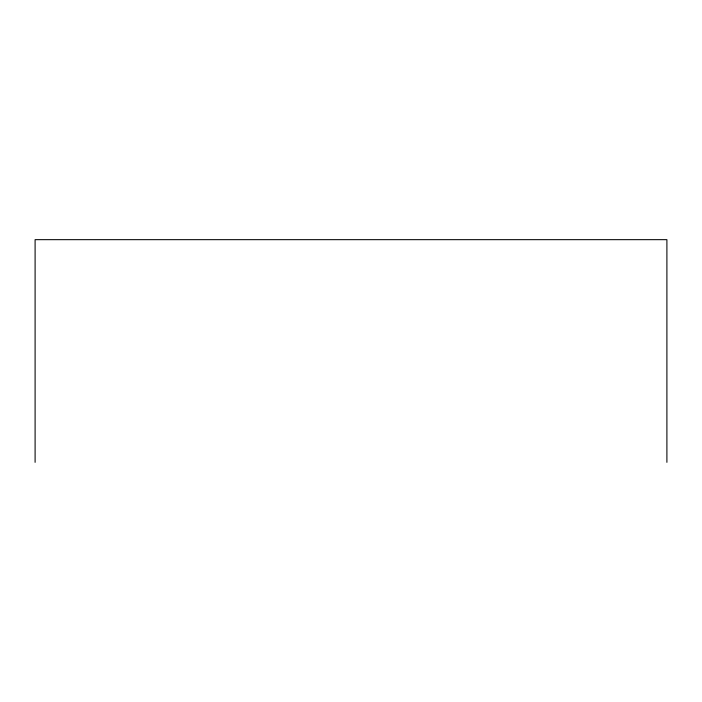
<?xml version="1.0" encoding="UTF-8"?>
<svg xmlns="http://www.w3.org/2000/svg" width="702" height="702" viewBox="0 0 702 702"><rect width="100%" height="100%" fill="white"/><g stroke="black" fill="none" stroke-linecap="round" stroke-linejoin="round"><path stroke-width="1.05" d="M666.9 462.337L666.9 239.663L35.1 239.663L35.1 462.337"/></g></svg>
